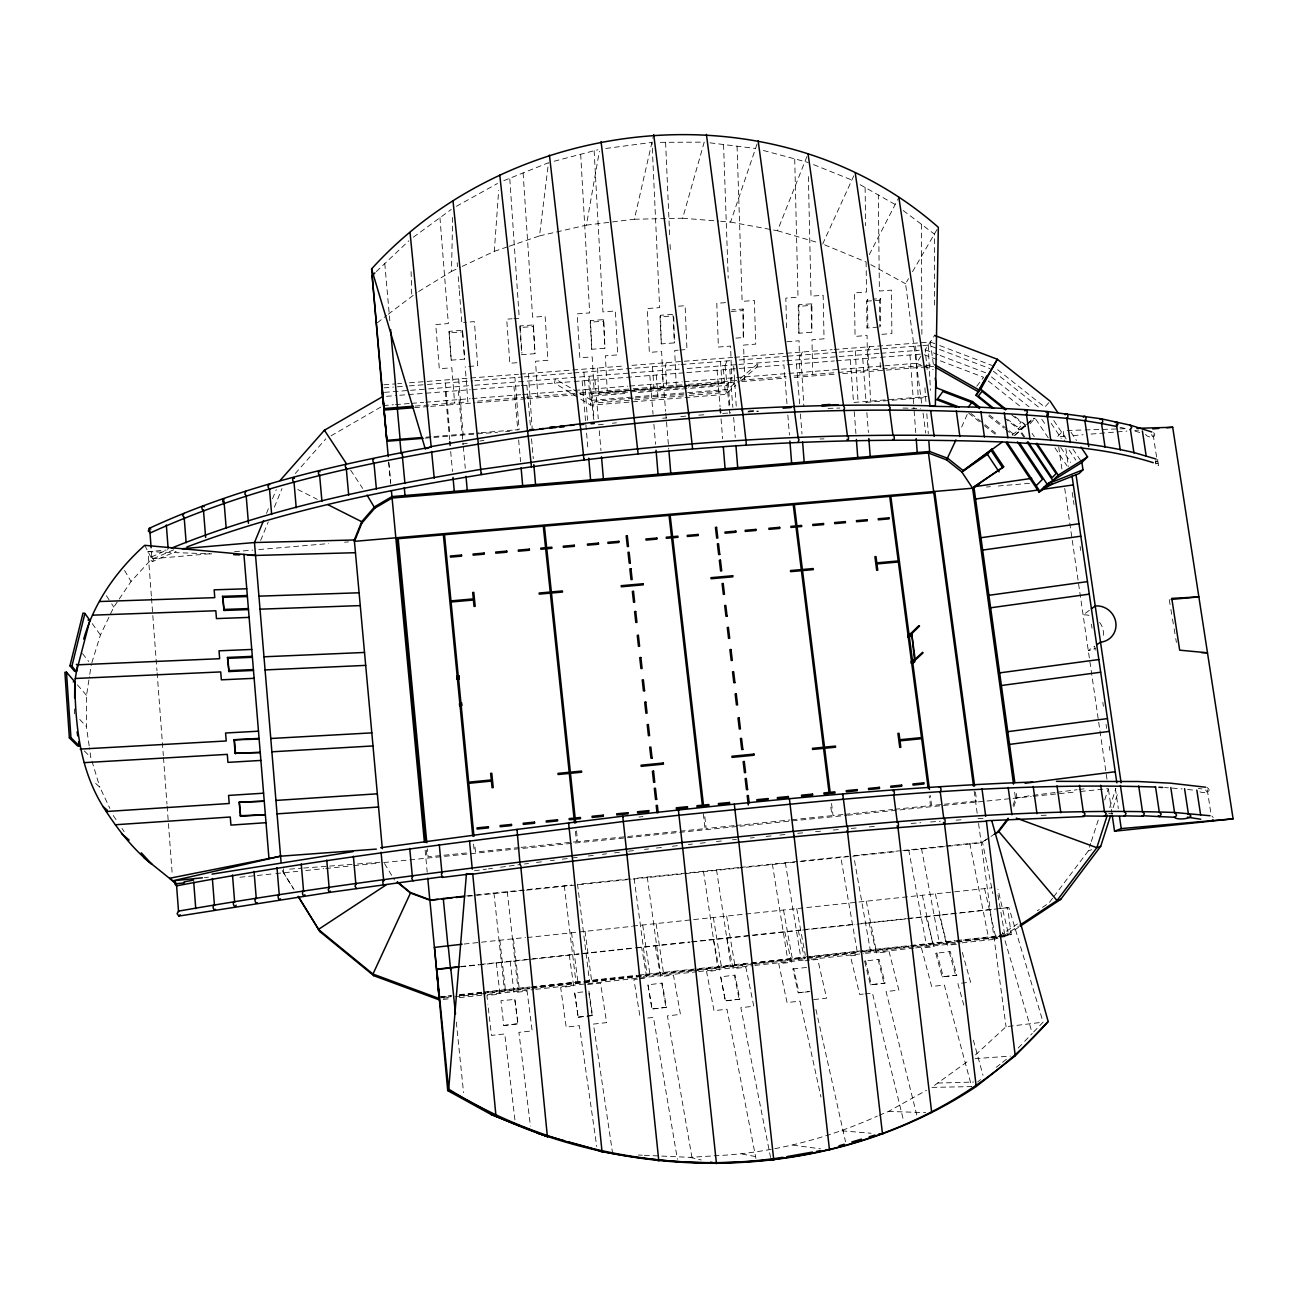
<?xml version="1.0" encoding="UTF-8"?>
<svg xmlns="http://www.w3.org/2000/svg" width="1298" height="1298" viewBox="0 0 1298 1298"><rect width="100%" height="100%" fill="white"/><g stroke="black" fill="none" stroke-linecap="round" stroke-linejoin="round"><path stroke-width="0.75" stroke-dasharray="5 3.75" d="M89.173 745.847L86.382 726.556L86.528 695.387L89.497 676.177M74.505 713.868L74.57 705.852M449.076 332.921L449.108 331.347L462.575 330.325L464.619 359.124L451.233 360.163L449.076 332.921L462.51 331.899L462.575 330.325M418.67 291.498L451.493 271.396L452.694 216.166M451.233 360.163L449.108 331.347M458.713 378.935L463.061 434.149M462.185 266.398L494.295 251.374L498.675 190.384M519.898 327.55L520.076 325.96L533.446 324.938L535.019 353.673L521.747 354.695L519.898 327.55L533.235 326.528L533.446 324.938M509.351 246.214L539.497 235.895L548.486 162.721L502.748 181.103M528.4 373.467L532.164 428.551M89.789 674.246L91.266 664.641M539.497 235.895L586.42 225.138L599.368 151.266M590.217 322.196L590.541 320.606L603.813 319.6L604.933 348.253L591.758 349.276L590.217 322.196L603.456 321.19L603.813 319.6M591.758 349.276L590.541 320.606M597.615 368.048L598.524 392.694M682.57 385.993L592.034 393.213L591.369 396.198L627.291 393.326M579.589 393.18L591.758 400.319L590.655 405.187L725.42 394.381L735.885 385.311M586.42 225.138L634.365 219.232L653.267 136.566M634.365 219.232L682.651 218.226L704.214 142.131L658.832 142.342M660.033 316.89L660.504 315.284L673.678 314.294L674.376 342.883L661.282 343.905L660.033 316.89L673.191 315.885L674.376 342.883M661.282 343.905L660.504 315.284M91.834 662.791L100.433 634.982L113.802 607.075L118.118 600.682M1155.853 460.53C1154.555 467.394 1162.667 460.936 1156.859 459.557M666.345 362.661L665.355 365.776L666.847 387.258M1109.725 807.567L1115.874 788.454M1113.067 807.794L1118.016 792.413M1053.716 896.756L1088.292 850.92L1090.726 843.375M1091.326 841.477L1098.627 818.827M1104.712 799.957L1108.346 788.632L1078.703 791.65M1013.008 805.555L1015.474 798.108L1014.355 790.109M1013.803 806.707L1016.886 797.378L1015.863 790.044M720.585 221.277L730.563 222.072L757.497 142.731M735.885 338.129L743.316 337.545L743.073 309.021L731.861 309.865M730.563 222.072L777.47 230.736L808.037 153.699M726.929 360.941L723.44 369.719L725.42 394.381L727.464 389.465L736.372 381.904M743.316 337.545L743.073 309.021M266.496 513.359L268.751 507.891M272.515 498.789L276.279 489.671M260.622 540.471L268.264 521.926M274.381 507.096L282.023 488.535M684.549 385.847L728.308 382.358L727.058 385.376L635.257 392.694M733.386 384.435L734.668 381.385M730.239 412.488L729.833 413.429L725.095 365.533M961.656 427.042L967.351 414.143M822.672 244.04L855.204 172.715M798.238 306.377L798.984 304.77L811.98 303.781L811.802 332.256L798.887 333.245L798.238 306.377L811.201 305.403L811.98 303.781M798.887 333.245L798.984 304.77M802.407 352.001L800.85 355.149L803.851 406.517M869.271 254.619L898.865 197.426M877.967 327.128L866.967 327.988L866.626 301.185L867.502 299.562L871.185 299.286M880.401 298.589L880.693 325.441L879.801 326.999L879.492 300.211L880.401 298.589L873.035 299.157M866.967 327.988L867.843 326.431L867.502 299.562M921.694 403.159L905.55 283.743L908.519 278.599M912.51 271.753L938.308 227.28M869.741 346.728L867.908 349.876L870.617 401.098M736.647 377.54L916.307 363.278L922.391 354.013M927.194 369.524L925.182 349.795L934.625 335.419M119.189 599.076L131.049 581.488L151.769 558.789L212.369 553.565M1052.532 898.33L1048.946 903.067L1037.345 910.758M976.761 386.236L983.608 377.28L924.257 354.727M514.835 999.395L518.048 1023.765L503.754 1025.485L500.979 1000.726L514.835 999.395L517.87 1023.911M1023.862 437.248L1018.297 428.924L1023.392 423.083L1025.647 426.442M295.295 473.478L325.83 438.821M1024.203 425.971L1020.358 430.336L1024.722 436.874M1030.06 423.797L1035.058 418.151L1048.33 437.945M1048.784 402.656L1044.793 407.15L995.68 368.145M1018.2 1048.038L1022.094 1043.998M1024.657 1041.321L1032.283 1033.386M1033.63 1031.991L1043.089 1022.159L1008.903 907.578L999.509 908.6M503.754 1025.485L518.048 1023.765M376.306 271.574L408.854 240.795M975.528 1054.885L1006.047 1026.702L1041.142 1022.402M1014.403 435.495L1026.118 424.771M1027.594 423.44L1033.451 418.07M1015.085 435.236L1025.323 426.069M1026.783 424.754L1034.1 418.216M741.872 380.103L756.88 367.074L758.73 362.888L737.864 380.639M977.605 1081.948L980.574 1079.611M996.199 1067.329L1000.936 1063.597M1002.527 1062.348L1007.264 1058.616M377.28 322.813L386.674 315.43M388.248 314.197L416.934 292.553M1089.411 610.271L1083.116 614.944A18.318 17.361 46.5 0 1 1090.807 615.917M574.673 992.84L578.178 1017.243L574.673 992.84L584.603 991.753M413.348 237.209L451.266 209.449M1012.18 434.814L1025.258 425.29M1026.896 424.089L1035.058 418.151M925.928 916.502L934.041 946.713L921.499 948.092L931.64 986.48L944.36 985.068L971.65 1086.604L931.672 1087.383L969.574 1060.06M962.045 942.819L994.236 939.314L997.545 937.107M999.2 936.02L1017.437 923.933M1003.305 936.118L1018.411 926.107M998.957 936.929L1005.009 936.28L1018.508 927.324M904.706 850.774L981.174 842.808L989.319 837.502M990.958 836.431L994.219 834.306M989.044 837.924L981.174 842.808M331.055 435.804L381.628 406.582M879.168 1115.323L888.481 1111.445L926.496 1090.271M456.409 206.301L497.523 183.472M647.962 984.825L652.05 1009.049L647.962 984.825L662.256 983.057L666.458 1007.329L652.05 1009.049M152.547 561.547C156.555 555.106 146.074 557.945 152.547 561.547L176.139 551.358M1015.474 798.108L1030.904 795.593M578.178 1017.243L592.537 1015.507L588.903 991.088M451.493 271.396L460.401 267.226M151.412 556.972L167.831 549.638M720.715 976.842L725.387 1000.936L720.715 976.842L735.057 975.09L739.844 999.2L725.387 1000.936M714.046 1155.82C770.331 1153.273 826.015 1139.287 877.302 1116.102M173.77 549.768L151.98 559.26L151.266 549.703M1088.292 850.92L1091.715 849.638M809.92 991.575L798.173 992.873L792.932 968.941L793.695 968.665L798.951 992.645L808.768 991.558M494.295 251.374L507.469 246.863M907.124 918.822L1008.903 907.578M864.63 961.088L865.555 960.796L871.38 984.63L885.009 983.121L879.087 959.319L864.63 961.088L870.439 984.874L885.009 983.121M935.809 953.3L936.88 952.992L943.257 976.664L956.788 975.171L950.314 951.515L935.809 953.3L942.17 976.923L956.788 975.171M994.236 939.314L997.935 938.259M1001.618 937.221L1011.239 934.511L1007.621 908M554.165 161.228L597.859 149.757M870.439 984.874L871.38 984.63M942.17 976.923L943.257 976.664M462.396 444.078L468.205 443.056M479.871 441.028L483.862 440.411M474.451 870.763L486.49 869.125M488.486 868.865L492.494 868.313M500.525 867.226L520.563 864.5M605.744 148.475L652.05 142.374L659.611 307.626L647.248 308.567L649.341 352.407L661.623 351.45L663.213 386.35M1032.916 795.35L1054.966 792.543M1056.961 792.283L1077.015 789.736M1079.011 789.476L1087.043 788.454M524.538 863.997L528.513 863.495M536.48 862.489L542.45 861.726M550.401 860.704L554.376 860.201M562.326 859.195L568.297 858.432M572.272 857.929L580.32 856.956M588.367 855.999L594.403 855.268M602.45 854.311L606.474 853.824M614.506 852.867L620.541 852.137M638.924 817.059L642.899 816.604M628.573 851.196L636.539 850.304M644.506 849.395L648.497 848.941M656.464 848.048L664.43 847.156M672.396 846.247L680.363 845.355M598.378 424.803L604.381 424.138M612.396 423.245L616.388 422.807M578.486 1017.064L592.537 1015.507M652.521 1008.87L666.458 1007.329M726.004 1000.726L739.844 999.2M647.848 1018.038L653.462 1017.405L677.41 1159.309M813.716 999.59L826.583 998.162L817.756 959.417L805.052 960.796M863.284 994.073L859.633 994.479L850.368 955.847L859.406 954.857M865.117 993.879L872.434 993.067L903.619 1120.953M961.526 983.154L970.58 982.148L962.078 951.548M439.373 996.832L451.461 995.517M459.508 994.641L481.655 992.224M483.667 992.013L529.99 986.967M532.002 986.74L636.701 975.333M638.73 975.106L803.835 957.113M805.847 956.902L908.551 945.707M910.563 945.496L954.857 940.661M956.869 940.45L997.14 936.053M999.152 935.842L1011.239 934.511M441.32 997.075L451.217 995.988M459.216 995.128L485.355 992.272M487.367 992.061L581.845 981.759M583.792 981.548L748.719 963.57M750.698 963.359L805.701 957.356M809.628 956.934L909.265 946.064M911.228 945.853L1001.229 936.053M1003.111 935.842L1008.708 935.225L997.935 889.146M439.308 997.951L451.396 996.637M459.443 995.761L481.59 993.343M483.602 993.116L529.909 988.07M531.92 987.859L582.25 982.375M584.262 982.148L749.335 964.154M751.347 963.927L805.701 958.005M807.713 957.778L858.043 952.294M860.055 952.083L954.679 941.764M956.691 941.537L996.945 937.156M443.186 998.13L450.99 997.27M454.933 996.848L530.119 988.654M532.115 988.427L581.91 982.992M583.84 982.781L641.244 976.534M643.24 976.307L692.142 970.969M694.122 970.758L752.613 964.382M754.576 964.171L805.085 958.654M807.096 958.443L857.443 952.943L840.763 856.94M864.939 952.132L955.279 942.283M957.243 942.072L997.935 937.627M443.218 999.428L451.266 998.551M459.314 997.675L485.452 994.82M487.464 994.609L533.721 989.563M535.733 989.336L585.998 983.852M588.01 983.641L696.604 971.78M698.616 971.569L752.905 965.647M754.917 965.42L809.222 959.498M811.234 959.271L863.511 953.576M865.523 953.349L913.792 948.092M915.804 947.865L960.049 943.029M587.572 984.533L600.552 983.121L606.588 1022.613L593.429 1024.09L612.607 1153.273M637.594 979.081L633.895 979.487L640.368 1018.865M639.427 978.87L646.826 978.075L641.585 947.102M956.366 944.279L947.426 945.252L939.168 915.09M792.932 968.941L806.529 967.448M464.1 944.035L525.463 937.497M527.199 937.529L631.98 926.366M632.743 926.074L991.948 887.832M460.628 966.572L478.475 964.641M480.455 964.43L579.022 953.835M582.948 953.413L633.765 947.946M635.728 947.735L689.352 941.959M691.363 941.748L855.609 924.079M861.32 923.462L906.28 918.627M908.243 918.416L993.797 909.2M460.92 966.832L633.765 948.221M635.777 948.011L690.049 942.17M692.061 941.959L800.59 930.277M802.602 930.066L854.863 924.436M856.875 924.225L905.112 919.033M688.362 844.495L692.369 844.057M700.385 843.213L708.4 842.37M716.415 841.51L724.43 840.666M732.445 839.806L736.453 839.384M466.647 895.896L571.85 884.944M630.211 878.86L577.529 884.344L589.616 982.164M738.465 867.599L634.122 878.454L647.215 975.885M740.46 867.389L848.129 856.177M900.828 850.693L853.646 855.609L870.552 951.515M902.791 850.482L943.63 846.231M945.642 846.02L982.505 842.191L992.873 893.673M468.075 896.237L524.408 890.363M526.42 890.152L631.055 879.265M633.067 879.054L798.059 861.872M800.071 861.661L852.397 856.226M854.409 856.015L896.658 851.602M204.419 877.594L208.394 877.188M466.29 852.964L428.129 856.858L427.366 848.795M519.07 847.578L475.49 852.023L474.727 844.171M521.05 847.383L576.49 841.721L575.111 828.627M734.116 825.658L706.177 828.497L704.457 813.635M736.112 825.447L790.011 819.963M792.007 819.752L831.921 815.679L830.412 803.608M842.986 814.56L833.04 815.566L831.547 803.494M844.982 814.349L892.7 809.481M894.695 809.287L930.488 805.636L929.19 795.788M975.528 801.044L931.607 805.523L930.277 795.479M239.919 877.237L273.764 873.781M275.76 873.57L297.713 871.331M305.711 870.52L323.705 868.687M325.701 868.476L351.677 865.831M353.689 865.62L379.665 862.975M383.673 862.57L738.822 826.323M740.055 826.209L846.783 815.322M847.724 815.225L1031.277 796.501M1033.257 796.291L1076.723 791.861M750.309 838.005L754.268 837.599M766.112 836.431L772.034 835.847M779.936 835.052L787.837 834.273M797.718 833.316L805.62 832.586M815.517 831.677L823.419 830.947M833.3 830.039L841.218 829.308M662.645 418.248L666.669 417.875M680.785 416.593L686.837 416.041M151.363 596.074L148.021 551.65L166.095 550.092M234.581 551.666L252.769 550.092M258.805 549.573L328.589 543.586M344.538 542.207L348.529 541.866M986.448 487.01L990.406 486.669M998.308 486.004L1029.947 483.278M851.18 828.416L859.244 827.735M869.335 826.875L877.399 826.193M1065.204 436.258L1057.237 436.923L1063.208 430.595L1064.668 440.59M1073.17 435.576L1083.116 434.749M1091.083 434.084L1126.907 431.082M1134.874 430.417L1138.849 430.076M414.533 407.653L428.664 406.517M430.693 406.355L475.133 402.818M477.145 402.672L525.625 398.811M527.637 398.648L578.145 394.624M580.157 394.462L739.73 381.758M741.742 381.596L786.182 378.059M794.262 377.426L834.663 374.213M842.743 373.564L933.635 366.328M686.837 386.236L598.8 393.245L598.508 394.446L686.415 387.437M688.849 386.074L718.865 383.689L718.378 384.889L688.411 387.275M591.758 400.319L727.464 389.465M633.294 398.194L595.068 401.26L594.662 403.013L632.791 399.962M635.306 398.032L687.615 393.846M689.627 393.683L721.818 391.12L721.088 392.888L688.978 395.452M634.787 399.8L686.966 395.614M426.02 437.166L432.007 436.68M434.003 436.517L479.092 432.851M481.087 432.688L513.116 430.092M515.128 429.93L519.135 429.606L514.917 377.588M748.735 410.979L754.803 410.493M854.019 402.445L927.113 396.523M425.16 438.156L497.556 432.266M505.603 431.617L509.627 431.293M747.843 411.953L757.854 411.142M865.961 402.38L926.009 397.496M383.835 384.808L395.663 383.867M397.626 383.721L401.569 383.413M409.454 382.796L425.225 381.563M427.188 381.401L468.675 378.156M470.655 377.994L518.454 374.262M520.433 374.1L623.9 365.987M631.98 365.355L732.607 357.469M734.603 357.323L784.463 353.413M786.458 353.251L832.115 349.681M834.095 349.519L930.309 341.991L937.854 344.846M383.981 387.859L393.456 387.129M397.35 386.82L407.377 386.025M409.373 385.879L425.403 384.614M427.399 384.451L472.683 380.898M474.695 380.752L522.396 377.004M524.262 376.858L571.931 373.11M573.927 372.948L679.146 364.689M681.125 364.543L733.338 360.438M739.211 359.984L786.166 356.301M788.113 356.139L837.129 352.293M839.141 352.131L921.045 345.706M922.846 345.56L928.232 345.138L937.61 348.708M384.435 392.353L408.546 390.455M410.557 390.309L426.62 389.043M428.632 388.881L472.845 385.392M474.857 385.246L629.335 373.078M631.331 372.915L679.211 369.151M687.194 368.518L736.972 364.608M738.951 364.446L784.803 360.844M786.799 360.682L879.054 353.413M881.066 353.267L919.162 350.265M386.463 396.312L395.825 395.582M399.768 395.257L470.217 389.708M472.212 389.546L519.476 385.814M521.325 385.668L572.256 381.644M574.235 381.498L684.792 372.769M686.82 372.607L783.911 364.949L787.059 404.992M787.497 364.657L834.338 360.958M836.334 360.812L878.503 357.485M880.466 357.323L920.623 354.159M383.364 405.576L393.456 404.781M395.484 404.619L409.616 403.5M411.628 403.337L423.748 402.38M425.76 402.218L470.168 398.697M472.196 398.535L520.644 394.689M522.656 394.527L627.632 386.187M629.644 386.025L682.131 381.872M684.16 381.709L734.619 377.702M415.23 406.079L467.913 401.893L465.203 366.734M477.696 401.114L524.635 397.366M526.534 397.22L578.081 393.132M580.092 392.969L631.25 388.897M633.246 388.735L686.155 384.533M688.135 384.37L786.101 376.582M793.987 375.949L836.204 372.591M838.167 372.445L880.271 369.086L880.19 361.396M882.267 368.94L922.034 365.776M925.652 365.484L932.889 364.9M468.773 366.458L477.696 365.76L474.387 321.628L463.597 322.439M516.929 362.71L509.806 363.262L506.723 319.178L512.093 318.773M678.205 350.168L674.7 350.444L676.226 385.328M679.941 350.038L686.95 349.487L685.117 305.711L678.075 306.231M786.961 341.715L799.065 340.774L799.893 375.479M881.877 334.332L891.872 333.554L891.466 290.119L879.395 291.028L878.324 194.96M513.894 318.643L519.265 318.237L509.757 178.297M725.55 302.645L716.788 303.31L718.394 347.037L730.579 346.095L731.796 380.898M731.245 311.471L742.44 310.628M866.626 301.185L879.492 300.211M289.681 869.125L301.655 868.2M303.651 868.054L327.631 866.237M329.627 866.074L355.587 864.111M357.583 863.949L383.543 861.969M911.147 823.451L920.834 822.705M930.536 821.975L940.223 821.228M698.811 415.149L706.761 414.581M722.694 413.445L730.66 412.878M975.106 1058.633L1010.428 1056.118M956.074 820.141L964.041 819.622M977.994 818.697L983.965 818.308M644.311 1155.285L690.147 1157.362L712.067 1155.95M748.605 411.709L758.6 411.206M1041.239 815.404L1047.194 815.176M820.076 438.984L824.019 438.854M1067.183 430.482L1083.116 429.995M1085.112 429.93L1126.907 428.648M828.043 408.399L839.855 408.059M937.708 1083.051L973.614 1082.061M1108.719 813.668L1112.678 813.651M903.019 408.059L920.623 408.481M888.481 1111.445L925.701 1112.613M148.021 551.65L211.736 553.889M638.324 1155.025L642.315 1155.204M1207.043 787.464C1214.133 792.315 1201.185 794.181 1198.151 790.742M1164.598 787.578L1168.427 787.821M682.651 218.226L718.589 221.114M1172.305 788.097L1182.137 788.924M841.899 1130.834L871.104 1133.251M1187.605 789.476L1194.598 790.271M710.022 142.845L755.55 148.475M792.786 1145.128L820.417 1148.811M1198.346 788.421L1201.916 788.973M741.937 1154.036L757.48 1156.907M1145.55 434.359C1147.984 438.675 1158.254 437.637 1153.598 432.607M690.147 1157.362L701.277 1159.974M1119.914 427.253L1127.751 429.119M763.386 150.487L808.07 162.428M1134.955 431.098L1140.212 432.607M777.47 230.736L817.026 242.369M939.736 345.576L992.499 365.63M939.492 349.422L990.163 368.681M925.182 349.795L938.243 354.743M940.109 355.457L986.74 373.175M916.307 363.278L933.311 369.735M813.538 164.619L851.861 180.033M824.538 244.803L865.571 261.79M1207.091 792.088L1205.599 789.995M1211.845 815.988L1213.224 817.497M297.777 489.508L317.312 499.341M870.78 264.646L905.55 283.743M860.152 184.705L895.198 204.5M577.837 392.158L555.22 378.919L554.522 383.056L590.655 405.187L588.529 380.363L589.438 376.225L593.705 420.422M1152.738 436.858L1151.504 434.635M903.23 210.552L934.365 234.062L934.56 307.042M993.327 371.196L1040.655 408.789M991.445 376.923L1029.071 406.809M988.281 380.995L1021.023 407.004M1014.858 416.512L1027.562 426.604M1011.645 414.857L1020.991 422.288L1017.032 426.831L1007.751 419.449M1004.198 417.713L1018.297 428.924M989.384 414.954L1007.751 429.573M1009.292 430.79L1013.884 434.441M988.622 415.912L1003.906 428.064M1005.431 429.281L1013.073 435.349M970.953 413.462L983.511 423.456M985.085 424.706L997.659 434.7M968.649 413.137L982.764 424.365M984.338 425.614L995.323 434.359M95.695 783.424L99.865 787.302L109.908 808.459M84.37 751.007L90.86 757.415L89.448 747.778M79.778 719.498L86.382 726.556M77.393 684.809L86.528 695.387M82.472 653.543L88.751 661.477M92.239 623.608L100.433 634.982M113.251 815.501L117.615 821.975M121.98 828.432L124.154 831.661M1071.045 432.299L1076.545 440.509M1053.798 420.552L1066.161 438.984M1072.911 449.027L1080.78 460.758M1051.202 423.391L1061.277 438.399M1069.114 450.082L1075.815 460.092M1041.823 419.254L1046.269 425.89M1060.726 447.453L1070.736 462.38M1054.95 447.842L1067.118 465.982M1032.056 433.337L1034.311 436.696M294.078 889.601L281.698 869.725L293.234 888.497M350.655 470.152L362.677 488.437M106.387 595.701L110.622 602.207M111.677 603.83L113.802 607.075M384.533 863.559L394.495 880.012M124.559 570.422L131.049 581.488M144.711 545.322L151.769 558.789M91.98 761.163L99.865 787.302M1002.591 932.321L1031.715 1031.456M949.227 951.823L955.685 975.431M957.908 983.56L963.781 1005.041M973.386 1040.185L983.008 1075.328M868.946 922.635L876.491 952.992L889.098 951.629L898.849 990.131L886.08 991.542L916.826 1115.225M878.129 959.611L884.035 983.365M984.549 888.611L995.631 936.653M798.221 930.244L804.614 958.881M815.923 1009.471L845.517 1141.769M784.787 931.688L791.472 962.272L778.735 963.668L787.075 1002.559L799.974 1001.115L820.969 1097.005M935.355 893.851L945.901 942.072M922.326 895.231L932.727 943.516M866.285 901.201L876.053 949.698M969.801 843.505L988.687 938.632M726.977 937.919L733.078 968.649L745.879 967.253L753.797 1006.258L740.834 1007.686L770.574 1157.443M734.408 975.35L739.195 999.411M713.446 939.363L719.417 970.141L706.583 971.553L713.997 1010.671L726.994 1009.227L755.907 1158.368M921.483 848.535L939.557 943.987M908.697 849.865L926.545 945.415M796.712 908.616L805.328 955.36M783.505 910.028L792.332 958.816M655.214 945.625L660.585 976.567L673.484 975.155L680.46 1014.403L667.399 1015.863L692.418 1160.039M661.753 983.3L665.955 1007.524M997.967 895.003L1005.009 936.28M1169.255 599.627L1170.553 607.415M1170.877 609.362L1172.191 617.134M1172.516 619.081L1173.814 626.869M1174.138 628.816L1175.436 636.588M1175.761 638.535L1176.41 642.429M726.653 916.08L734.846 965.079M713.348 917.491L721.38 966.539M785.339 862.716L801.061 959.092M772.359 864.062L787.87 960.536M1153.176 434.733L1157.297 461.747M1207.286 789.784L1210.774 812.58M716.545 869.871L731.082 966.734M656.09 923.592L663.473 972.851M588.854 993.197L592.18 1015.685M703.484 871.234L717.794 968.178M642.688 925.02L649.925 974.344M1065.836 448.573L1068.449 466.534M1072.229 492.494L1073.105 498.481M1073.397 500.476L1073.981 504.468M1080.098 546.393L1080.682 550.384M1091.456 624.241L1092.024 628.232M1095.236 650.201L1094.652 646.193L1088.292 650.541A18.318 17.361 46.5 0 0 1095.496 648.156M1102.829 702.315L1103.414 706.323M1106.042 724.365L1106.626 728.373M1109.271 746.399L1109.855 750.406M1115.404 788.503L1118.324 808.54M1058.697 446.918L1061.894 468.919M1064.717 488.389L1072.067 538.93M1072.278 540.439L1107.032 779.579M1108.476 789.509L1111.072 807.372M1111.364 809.368L1112.224 815.322M569.222 954.89L573.7 986.058L560.671 987.47L566.188 1027.107L579.379 1025.647L596.739 1146.475M930.309 341.991L933.376 364.462M647.28 877.091L660.601 974.425M975.431 792.04L976.794 802.05M923.04 413.121L925.75 433.061M974.165 791.034L977.248 813.781M978.562 823.451L1006.047 1026.702M585.025 931.153L591.596 980.688M571.526 932.597L577.951 982.18M510.146 961.234L514.008 992.564L527.085 991.137L532.164 1030.888L518.908 1032.364L530.46 1126.161M564.273 885.723L576.134 983.624M496.307 962.727L500.022 994.09L486.912 995.534L487.496 1000.661M514.933 1119.882L504.744 1033.938L491.455 1035.415L487.902 1004.263M703.321 813.749L705.025 828.627L577.642 841.607L576.263 828.513M513.456 938.779L519.2 988.589M499.86 940.223L505.441 990.082M507.275 891.661L518.113 989.952M493.938 893.04L504.533 991.429M456.312 1022.078L463.564 1092.656M473.543 844.106L474.322 852.137M426.312 850.076L427.074 858.14M388.654 461.877L390.73 483.976M425.144 850.19L427.204 872.24M388.816 462.607L390.666 482.596M458.308 390.649L463.126 444.451M463.305 446.431L465.284 468.351M445.279 391.672L449.595 439.519M450.682 451.493L452.483 471.434M526.858 385.23L530.509 426.945M531.547 438.854L533.3 458.729M513.927 386.252L517.772 429.979M518.648 439.908L520.579 461.78M384.776 263.559L389.903 321.531M582.121 380.866L588.059 450.325M445.425 383.04L449.952 435.219M594.955 379.86L598.264 418.702M599.287 430.741L600.99 450.779M662.597 374.522L665.631 411.239M665.793 413.235L668.778 449.222M656.22 375.025L658.264 399.768M649.827 375.528L653.056 414.273M653.9 424.268L655.555 444.273M283.386 868.735L283.71 872.759M729.768 369.216L732.835 407.296M733.646 417.339L735.268 437.442M717.096 370.222L720.066 406.842M721.039 418.8L722.645 438.74M787.854 415.003L789.427 435.025M439.957 217.723L448.345 323.591L435.722 324.549L439.308 368.746L451.85 367.772L454.625 402.948M796.485 363.959L799.633 403.97M800.412 413.981L801.986 433.986M457.172 262.683L457.48 266.674M458.259 276.652L459.184 288.643M459.33 290.638L461.796 322.585M462.51 331.899L464.619 359.124M862.764 358.719L866.107 402.607M866.869 412.586L868.378 432.526M850.271 359.708L853.484 401.617M854.246 411.596L855.917 433.548M583.922 372.169L587.54 420.195M924.906 387.826L926.074 403.743M926.821 413.689L928.297 433.581M909.979 355.003L913.97 408.724M914.116 410.72L915.755 432.607M592.034 393.213L594.013 419.465M151.509 598.086L156.961 670.79M157.123 672.818L163.337 755.614M163.483 757.643L166.971 804.079M167.118 806.107L172.277 874.771M652.456 366.799L653.965 388.28M520.076 325.96L521.926 353.17M523.11 172.926L532.618 317.231L545.128 316.29L547.934 360.292L535.522 361.266L537.826 396.328M533.235 326.528L535.019 353.673M733.695 366.15L736.372 408.14M728.308 382.358L729.849 406.452M720.52 361.444L721.899 382.878M580.677 154.267L589.681 312.915L577.237 313.856L579.817 357.826L592.18 356.853L594.176 391.85M855.268 350.866L858.027 402.12M594.127 150.73L602.953 311.909L615.366 310.968L617.686 354.873L605.355 355.83L607.269 390.812M603.456 321.19L604.933 348.253M915.658 346.128L918.173 397.237M928.232 345.138L930.406 390.325M665.598 142.309L669.719 236.496M670.076 244.511L670.336 250.53M723.554 144.516L728.21 278.096M737.053 146.187L742.131 301.396L754.381 300.471L755.728 344.132L743.576 345.09L744.711 379.876M411.093 271.623L411.758 295.733M786.604 327.826L785.825 298.102L798.01 297.177L794.701 158.551M808.378 176.609L811.007 296.187L823.159 295.279L824.035 338.827L811.964 339.768L812.726 374.473M811.201 305.403L811.802 332.256M865.117 187.512L865.62 225.69M866.107 261.855L866.496 292.001L854.392 292.91L855.058 336.409L867.08 335.484L867.535 370.108M921.385 224.262L921.905 335.452M1099.649 622.407A18.318 17.361 46.5 0 1 1103.381 635.728M1157.816 461.228L1155.415 461.423L1156.08 465.739L1158.465 465.528L1157.816 461.228"/><path stroke-width="1.5" d="M1032.64 782.029C895.588 787.156 758.989 800.801 622.732 816.199L626.885 854.019M491.196 1114.56L547.545 1136.788L491.196 1114.56L447.729 1090.628L434.522 947.183M74.635 697.821L74.781 681.791L77.572 664.819L219.654 658.703L219.021 650.817L251.747 649.438M298.491 897.015L319.973 931.672L373.775 975.707L439.195 999.866L436.809 969.135L458.648 966.783M457.091 679.097L457.172 677.734L459.021 677.572L458.94 678.919L457.091 679.097L456.993 675.934L458.843 675.755L458.94 678.919M742.115 410.736L742.391 409.487L745.896 440.298M458.762 677.102L458.843 675.755M1155.463 787.042C996.183 781.721 837.226 799.584 678.968 815.225L678.383 809.92L678.416 810.812M459.541 704.181L459.622 702.916L461.488 702.753L461.569 705.836L459.719 705.998L459.541 704.181L461.39 704.019L461.488 702.753M459.719 705.998L459.8 704.749L461.65 704.571L461.569 705.836M678.968 815.209L682.067 842.889M466.453 873.57L448.702 1089.152C631.85 1202.857 901.283 1188.27 1048.184 1021.526L991.802 820.904M531.482 466.501L531.385 466.907C689.238 444.743 848.924 435.885 1008.205 442.212C1057.01 445.019 1107.632 448.102 1153.273 462.705M583.938 458.697L584.019 460.044L583.419 454.965C716.464 438.675 850.644 432.283 984.614 436.501C1034.766 438.27 1085.258 441.206 1134.257 452.645M583.5 455.257L580.693 429.232M521.131 866.415L520.044 864.452L517.01 829.406L622.732 816.199L622.91 817.059M692.094 444.241L688.621 413.316L688.508 414.565M842.451 794.895L842.97 794.003L843.229 799.179M568.897 823.581L568.573 822.737L572.645 860.509M637.594 449.254L634.138 418.589M330.39 891.077L329.53 892.391L178.881 916.064L177.096 913.695L178.507 911.131C345.414 882.007 513.894 862.797 682.05 842.467C845.663 826.453 1009.958 806.675 1174.641 812.483L1210.044 815.744M69.962 665.809L83.007 613.062L84.905 613.451L89.886 620.363L76.452 671.634L74.554 671.261L69.962 665.809L71.893 666.199L76.452 671.634M71.893 666.199L84.905 613.451M442.796 876.685L329.53 892.391L328.183 889.828L329.384 887.297M793.273 831.483L789.427 798.854M892.651 790.871C893.868 788.097 895.344 794.765 893.527 795.106M918.919 625.604L909.882 634.381M304.916 894.711C303.489 898.8 300.795 890.882 303.846 890.963M458.356 676.907L451.071 602.012L473.413 600.017L474.046 606.442L475.198 606.344L473.802 592.391L472.667 592.488L473.299 598.897L450.974 600.893L444.5 534.727L543.294 526.225L545.549 547.724L540.795 548.129L540.909 549.249L545.663 548.827L550.222 592.034L539.141 593.024L539.254 594.127L550.336 593.137L569.189 772.278L557.978 773.381L558.091 774.533L569.303 773.43L574.008 818.113L569.157 818.6L569.287 819.752L574.138 819.265L574.527 823.013M1107.275 815.209L1096.842 847.708L1057.026 900.52L1020.098 924.987M1020.196 926.204L1060.709 899.368L1100.736 846.247L1110.601 815.485M83.689 639.119C94.024 602.58 116.577 570.455 144.711 545.322L255.544 555.447L355.474 552.705M236.155 905.193C234.403 909.411 231.417 901.364 234.97 901.526M384.662 884.603C383.04 887.297 381.774 879.184 384.094 880.482M175.165 881.731L174.938 884.133L176.609 885.853C324.451 857.637 474.159 840.861 623.316 821.488L623.348 821.439M846.556 826.566C847.983 825.106 848.551 832.764 846.913 830.736M1024.949 410.866L1026.069 409.697L1046.918 411.466L1101.158 418.783L1130.542 425.225L1151.797 431.974M979.227 484.122L972.608 488.21L354.5 541.347L361.85 523.11L374.83 508.151L392.061 498.059L928.443 453.002L946.615 459.881L961.867 472.034L972.608 488.21L1013.527 784.106M180.162 914.733L178.881 916.064M263.494 520.66L254.473 542.532L281.049 861.986M734.295 804.192L738.692 841.769M955.961 439.941L946.615 459.881M1065.155 414.743C1067.005 411.125 1069.601 417.842 1066.502 418.313C887.264 401.585 706.242 411.985 528.172 436.209C399.833 456.247 269.384 478.491 150.39 532.894L148.345 531.012L149.254 528.335C238.345 487.026 334.884 464.7 431.066 447.08M1083.197 417.161C1085.112 413.559 1087.773 420.276 1084.56 420.714L1066.502 418.313M527.686 431.439L531.45 466.777C414.889 484.608 297.55 505.068 186.863 547.01M794.116 407.183L794.911 411.807M896.902 822.315C899.027 820.563 898.849 829.779 897.015 825.966M797.913 437.507L799.016 439.746L798.221 441.872M991.672 407.767L976.015 395.306L986.723 376.031M976.015 395.306L980.753 389.189L997.367 359.27L934.625 335.419M280.498 898.833C278.421 901.607 276.734 894.354 279.557 894.565M935.339 367.302L978.075 391.623L997.367 359.27L1050.114 401.147L1057.821 412.634M913.954 661.169L923.024 652.943M939.152 787.14C940.969 785.679 941.829 791.504 939.947 791.812M413.17 880.855L411.726 878.551L412.732 876.312M943.354 818.795C945.885 816.88 945.544 826.307 943.403 822.413M843.716 410.363L844.576 407.945L843.44 405.511M847.156 435.885C849.379 434.733 848.535 443.348 847.059 439.308M1045.945 412.147C1048.151 409.73 1049.611 415.847 1047.032 416.236M1213.03 819.801L1211.894 820.612M994.219 834.306L997.464 832.18L1008.124 818.275M1008.335 819.135L998.843 831.531L995.582 833.673M968.47 406.842L972.543 401.569L980.201 407.653M793.354 831.174L794.068 836.334L793.516 835.149M991.915 449.157L961.867 472.034L987.437 454.349L991.915 449.157L1003.679 466.777L973.889 486.766L1014.825 782.532M280.043 480.552L324.419 430.238L382.715 396.604L381.872 384.954L384.224 410.054L412.504 407.815M692.159 443.997L692.515 448.654M972.608 488.21L1003.679 466.777M583.435 455.014L480.584 469.422L481.331 474.468L481.558 473.072M1100.055 419.416C1102.456 416.966 1104.095 423.148 1101.207 423.424L1084.56 420.714M888.741 405.576L890.282 407.734L889.179 410.136M892.716 435.463C894.971 434.149 894.695 442.05 892.683 439.373M1115.242 422.45L1116.361 421.818M478.345 443.738L477.794 439.097M1048.184 1021.526L1015.312 1055.777L976.258 1086.523C835.669 1179.963 647.167 1185.934 495.511 1115.874M1036.161 485.728L1042.472 479.335L1017.437 441.872M1039.876 491.293L1007.086 442.196L1006.307 443.089L1039.049 492.12L1047.08 484.089L1081.899 462.429L1087.562 456.896L1080.942 447.064M1087.562 456.896L1058.243 475.133L1052.824 480.52L1027.205 442.229M907.919 637.042L911.18 635.42L907.919 637.042L907.691 635.274L909.184 633.83L911.715 633.424L915.22 659.806L911.147 661.493L911.374 663.278L913.143 663.1L914.652 661.737L911.715 633.456M910.417 634.933L919.536 626.09M1081.899 462.429L1082.986 469.827L1079.157 473.527L1043.446 487.724L1048.395 484.641M382.618 397.626L371.585 268.913C513.521 112.423 776.902 85.133 938.308 227.28L935.339 406.144L930.033 405.82C762.948 401.39 595.539 417.047 431.163 446.609L426.815 448.54M374.895 272.904L372.088 275.565L386.95 441.255L423.148 438.318M912.916 661.331L922.635 652.277M911.374 663.278L914.652 661.737M257.296 902.743C254.862 904.252 253.954 897.891 256.582 898.102M402.802 457.367L401.828 452.515L402.591 453.619M215.533 909.427C212.921 911.099 211.931 904.576 214.803 904.868M1187.621 813.846C1198.979 817.708 1176.718 821.228 1174.317 817.075M1091.423 608.778L1095.22 605.971A18.659 17.669 46.3 0 1 1115.809 622.407A18.659 17.669 46.3 0 1 1100.526 642.186L1096.68 644.798M374.359 463.11C372.688 463.467 372.202 457.01 374.002 458.892M1002.38 441.953L963.132 470.557L947.832 458.372L929.611 451.477L391.947 496.599L374.7 506.723L361.688 521.699L354.305 539.984L382.326 848.665M746.009 440.038L746.253 444.695M346.744 468.789L345.252 466.663L345.868 464.035M385.96 885.025L318.432 929.433L372.964 974.052L439.276 998.551L429.833 899.725L410.411 892.521L397.318 881.845M1039.049 492.12L1052.191 483.716M320.152 475.506C317.75 476.123 317.913 468.432 320.006 471.791M294.549 482.093C291.953 482.84 292.196 475.019 294.451 478.394M270.065 488.908C267.696 489.752 267.193 482.775 269.724 484.754M997.464 832.18L998.843 831.531L1057.026 900.52L1060.709 899.368M447.729 1090.628L448.8 1090.142M1083.003 811.688L1084.982 813.814L1083.895 816.539L986.269 820.742M171.417 548.178C270.26 507.778 375.739 487.204 480.584 469.422L480.877 469.681M1082.986 469.827L1047.08 484.089L1019.417 442.715M1104.144 811.347L1106.22 813.473L1105.052 816.182L1082.84 815.971M1112.224 815.322L1114.544 831.207L1121.245 828.578L1233.1 818.843L1172.694 427.253L1136.87 428.34M1100.736 846.247L1096.842 847.708L1016.334 818.113M1123.873 811.282L1126.015 813.392L1124.798 816.069L1104.29 815.955M356.496 888.611L355.003 886.112L356.074 883.581M1142.143 811.477L1144.365 813.57L1143.084 816.231L1124.003 815.858M1158.936 811.931L1161.207 813.992L1159.877 816.637L1141.899 815.663M839.043 1145.81L844.235 1144.252M851.764 1141.997L861.45 1139.109M869.206 1136.788L875.014 1135.052M376.339 849.103L280.563 856.193L172.731 880.823L202.439 877.805M1026.215 414.5L1027.481 412.115L1026.069 409.697L980.525 407.215L930.293 406.258M280.563 856.193L169.632 878.259L176.22 883.727L184.186 882.916M184.04 881.926L193.564 880.06M212.012 874.122L352.975 851.634M600.779 1151.391C660.65 1163.089 722.515 1166.756 782.921 1157.313M786.864 1156.615L812.532 1152.056M816.474 1151.358L820.417 1150.661M1101.207 423.424L1116.41 426.425L1117.984 424.186L1116.783 421.915M973.889 486.766L1031.683 478.362M975.593 499.032L1037.427 490.092M1041.418 489.524L1073.332 484.9M980.947 537.729L1079.011 523.759M982.651 550.092L1080.828 536.188M988.914 595.311L1087.464 581.618M1130.136 429.687L1131.759 427.48L1130.104 425.144M990.634 607.789L1089.282 594.143M380.671 847.724L517.01 829.406L517.464 830.233M468.043 873.716L472.764 874.154C643.337 850.985 814.625 832.602 986.415 821.196L1015.231 1055.712M999.655 672.883L1098.838 659.546M1001.391 685.506L1100.688 672.234M1007.783 731.666L1107.454 718.605M1009.552 744.403L1109.336 731.391M1025.112 783.262L1115.225 771.742M472.715 873.668L442.375 877.432L441.385 874.089L442.261 872.532M623.316 821.472L678.968 815.225M434.522 947.394L462.104 944.246M436.793 969.428L458.908 967.042M464.7 896.091L429.833 900.212L437.88 899.384M441.904 898.962L451.964 897.908M456.004 897.486L464.051 896.658M1114.544 831.207L1233.1 818.843M702.461 806.318L697.107 806.869L696.977 805.717L702.332 805.182L671.618 537.843L666.361 538.297L666.247 537.21L671.488 536.755L669.038 515.403L544.414 526.128L546.685 547.626L551.828 547.172L551.942 548.275L546.799 548.73L551.358 591.92L562.407 590.947L562.521 592.05L551.472 593.04L570.341 772.164L581.536 771.061L581.65 772.213L570.455 773.316L575.16 818L580.401 817.464L580.531 818.616L575.29 819.152L575.679 822.9M703.613 806.204L708.951 805.669L708.822 804.533L703.467 805.068L672.737 537.745L677.994 537.291L677.864 536.188L672.607 536.658L670.157 515.322L793.224 504.727L795.852 525.917L790.839 526.355L790.969 527.442L795.999 527.004L801.288 569.595L790.498 570.552L790.628 571.655L801.434 570.698L823.403 747.259L812.467 748.329L812.613 749.449L823.549 748.378L829.033 792.413L823.906 792.932L824.052 794.068L829.162 793.549M830.298 793.435L835.003 792.964L834.874 791.829L830.152 792.299L824.668 748.265L835.587 747.194L835.441 746.074L824.522 747.145L802.537 570.585L813.327 569.627L813.181 568.54L802.407 569.498L797.102 526.907L801.726 526.501L801.596 525.414L796.956 525.82L794.327 504.63L889.714 496.42L898.216 560.931L876.831 562.845L876.004 556.582L874.917 556.68L876.685 570.309L877.789 570.211L876.961 563.932L898.362 562.018L921.515 737.589L899.855 739.73L899.027 733.289L897.908 733.402L899.741 747.405L900.844 747.291L900.001 740.85L921.661 738.708L928.151 787.918M78.594 741.856L79.194 745.863L77.637 746.009L69.362 737.848L64.9 672.315L66.474 672.169L74.781 681.791C75.381 724.965 79.713 768.903 102.964 806.464C116.544 827.816 132.039 848.324 151.866 864.29L141.287 852.818M907.691 635.274L909.444 635.111M69.362 737.848L70.952 737.686L79.194 745.863M73.24 681.921L74.781 681.791M1171.234 599.449L1198.865 596.885L1171.786 598.378L1179.671 650.168L1207.481 652.797L1201.591 652.667M182.174 548.713L254.473 542.532L354.305 539.984L354.5 541.347M933.797 492.64L890.801 496.339L929.482 789.46M1152.786 428.924L1158.757 428.421M1166.724 427.756L1172.694 427.253M386.885 440.33L422.028 437.491M550.06 427.107L554.035 426.782M560.006 426.296L563.981 425.971M569.936 425.484L573.927 425.16M579.881 424.673L583.857 424.365M591.077 423.781L594.306 423.505M783.083 408.205L791.163 407.54M821.91 405.057L829.941 404.392M529.73 429.654L533.754 429.33M539.79 428.843L543.813 428.518M549.849 428.032L555.885 427.545M559.909 427.22L563.932 426.88M821.926 405.95L837.94 404.651M413.251 406.225L384.127 408.546L384.224 410.054M266.009 822.689L230.93 825.106L230.281 817.01L115.457 824.749M240.179 815.728L265.344 814.657L240.584 816.312L239.092 802.196L264.24 801.207L239.092 802.196M277.042 813.862L378.545 807.015M149.254 528.335L150.811 529.13M106.42 811.51L229.211 803.494L228.562 795.431L263.575 793.192M275.922 800.428L377.361 793.808M84.338 762.64L227.296 754.365L227.929 762.38L260.882 760.433M235.133 753.181L260.233 752.467L235.133 753.181L234.062 739.763L258.773 738.4L259.129 739.146L234.062 739.763M271.882 751.802L373.013 745.944M258.48 731.196L225.576 732.997L226.225 740.98L80.184 749.108M270.779 738.497L371.828 732.867M254.132 678.319L221.341 679.827L220.709 671.926L75.316 678.481M228.513 670.677L253.11 669.557L253.483 670.449L228.935 671.553L227.442 657.437L252.023 656.366L252.396 657.291L227.864 658.346L227.442 657.437M265.068 669.93L365.695 665.387M263.981 656.788L364.527 652.456M184.592 517.934L182.547 515.355L184.251 513.408M249.102 617.394L216.458 618.594L215.825 610.758L92.58 615.155M223.581 609.46L248.08 608.584L248.47 609.589L224.019 610.466L222.526 596.334L247.009 595.522L247.399 596.545L222.964 597.372L222.526 596.334M260.022 609.184L360.26 605.598M99.589 601.526L214.77 597.648L214.154 589.827L246.75 588.773M258.935 596.155L359.108 592.78M203.867 510.536C200.865 510.714 201.596 503.575 204.192 506.723M1056.458 781.347L1138.135 781.51L1170.682 783.197L1205.696 787.221M224.522 503.235C222.088 503.381 221.861 497.118 224.505 498.967M246.523 496.063L244.803 493.97L245.809 491.293M233.64 554.668L239.611 554.879M247.577 555.155L255.544 555.447M1158.871 787.237L1162.684 787.464M878.876 1133.884L882.754 1134.209M1200.731 819.249L1187.362 817.156M826.339 1149.606L829.779 1150.06M771.077 1159.406L774.046 1159.958M88.004 619.973L89.886 620.363M76.355 664.398L78.253 664.787M710.558 1162.148L716.723 1163.608M1134.695 452.742L1155.934 459.021M537.989 1133.462L564.549 1140.764M568.346 1141.802L585.414 1146.491M657.08 1160.331L659.043 1160.883M587.313 1147.01L602.256 1151.878M397.399 882.38L410.46 893.04L429.833 900.212L427.772 878.243M972.543 401.569L936.588 387.924L935.241 378.107M959.076 407.004L937.594 398.843L942.851 391.542L971.796 402.542L979.438 408.61M935.631 399.297L956.172 407.101M1175.079 812.516L1176.556 815.306L1175.161 817.286L1159.455 816.604L1158.351 815.615M327.956 504.711L361.688 521.699L361.85 523.11M794.587 411.807L798.075 437.248M496.063 1116.037L448.67 1090.206L436.809 969.135M934.706 364.77L979.244 390.114M980.753 389.189L1006.015 409.276M1005.415 409.908L982.051 391.331L978.368 396.085L993.83 408.383M143.916 857.718L176.22 883.727M121.509 833.592L129.167 840.066M102.964 806.464L107.377 810.341M1036.891 443.235L1058.243 475.133M1036.307 444.046L1056.118 473.64L1052.045 477.713L1028 441.774M990.958 450.276L1002.689 467.88M987.437 454.349L999.087 471.839M324.419 430.238L346.274 463.5M367.042 495.09L374.83 508.151M298.216 896.334L319.973 931.672M580.644 429.281L580.222 424.949M682.05 842.467L682.505 847.091M373.775 975.707L372.964 974.052L410.46 893.04M637.61 448.946L638.064 453.667M371.585 268.913L425.371 449.189M1142.386 430.952L1146.231 456.279M1196.837 790.076L1200.634 815.014M1130.412 429.378L1133.981 452.97M1184.587 788.681L1188.384 813.862M1116.377 424.121L1120.255 449.903M1170.796 787.513L1174.609 812.937M1101.483 423.099L1105.052 447.112M1155.496 786.588L1159.325 812.24M898.865 197.426L930.033 405.82M1084.803 420.26L1088.697 446.609M1138.703 785.923L1142.516 811.785M1076.058 474.971L1121.099 782.808M1066.729 417.842L1070.331 442.521M1120.417 785.517L1124.23 811.607M77.134 731.861L77.718 735.869M1072.051 476.106L1116.832 782.791M1119.493 816.556L1121.245 828.578M1046.967 413.851L1050.845 440.639M1100.655 785.241L1104.501 811.802M855.204 172.715L888.968 404.798M1026.41 414.013L1030.012 439.065M1079.514 785.371L1083.343 812.126M1004.279 412.634L1007.848 437.848M1057.01 785.793L1060.823 812.743M980.899 411.596L984.436 436.988M1033.208 786.491L1036.988 813.619M808.037 153.699L843.44 404.992M956.334 410.963L959.855 436.501M1008.157 787.48L1011.921 814.771M930.666 410.703L934.154 436.388M981.969 788.746L985.701 816.215M934.738 491.455L974.62 786.02M973.5 786.134L928.443 453.002L929.611 451.477L928.881 441.531M758.146 140.833L794.23 406.404M889.649 410.152L892.975 435.203M940.239 791.812L943.76 818.373M909.184 633.83L909.687 636.88M912.656 660.13L912.883 661.899M844.106 410.379L847.367 435.625M893.77 795.122L897.226 821.894M706.404 134.392L742.261 409.048M843.44 799.195L846.815 826.145M653.721 134.619L688.524 412.861M944.538 824.003L976.21 1086.312M601.071 141.563L634.089 417.81M897.989 827.572L931.704 1112.597M749.189 802.91L748.313 795.512L747.177 795.625L748.281 804.938M847.562 831.856L882.478 1133.9M794.165 836.804L829.454 1149.671M549.427 155.111L580.06 423.797M658.183 812.775L657.356 805.328L656.204 805.458L657.048 812.889M738.854 842.305L773.705 1159.471M499.779 175.068L527.523 430.693M682.732 848.275L716.399 1163.024M626.934 854.571L658.735 1160.201M453.018 201.044L477.567 438.335M450.714 967.627L455.484 1014.014M572.613 861.061L601.964 1151.099M478.118 443.802L480.714 469.454M448.199 945.723L450.601 969.752M520.887 867.648L547.318 1135.928M458.6 678.951L468.675 782.175L491.293 779.952L490.628 773.365L491.796 773.251L493.224 787.578L492.056 787.691L491.407 781.104L468.789 783.327L473.965 836.318M472.764 836.074L443.364 534.825L398.194 538.719L426.799 842.759M410.038 232.537L431.163 446.609M431.634 451.477L434.23 478.167M469.487 840.601L472.277 869.125M443.251 898.33L448.005 946.68M472.764 874.154L495.885 1115.112M402.429 456.896L404.944 483.521M439.259 844.576L441.937 872.791M396.928 537.697L425.549 842.013M424.381 842.126L391.396 490.595M382.423 392.515L386.95 441.255M382.715 396.604L388.264 456.604M373.938 462.656L376.404 489.2M409.746 848.454L412.358 876.572M397.366 409.097L400.092 439.259M399.865 439.535L401.147 453.537M404.278 487.513L405.008 495.495M346.274 468.383L348.691 495.155M381.077 852.234L383.673 880.839M465.998 476.334L467.248 490.271M449.773 441.515L450.146 445.506M453.018 477.404L454.284 491.358M533.819 464.684L535.555 484.543M521.098 467.734L522.672 485.63M390.601 329.53L397.496 407.491M319.616 475.214L321.936 501.288M353.381 856.209L355.847 884.1M588.74 458.226L590.59 479.919M293.981 481.818L296.22 507.778M326.739 860.071L329.14 887.816M601.509 456.799L603.392 478.848M269.465 488.632L271.655 514.479M301.25 863.9L303.586 891.499M668.941 451.217L670.774 473.202M656.058 450.26L658.054 474.257M246.166 495.658L248.453 523.321M276.993 867.664L279.265 895.101M243.927 554.376L268.962 858.497M735.917 445.474L737.702 467.588M720.228 408.838L720.552 412.829M723.294 446.707L725.079 468.643M223.986 500.866L226.209 528.367M254.051 871.38L256.274 898.622M222.964 597.372L224.019 610.466M227.864 658.346L228.935 671.553M234.484 740.509L235.555 753.895M239.497 802.813L240.584 816.312M789.898 441.028L791.634 463.061M203.462 510.13L205.636 537.453M232.504 874.998L234.646 902.061M802.602 441.985L804.176 462.007M184.186 517.545L186.149 542.742M212.369 878.535L214.462 905.387M868.833 438.513L870.212 456.458M856.372 439.535L857.751 457.513M166.339 525.009L168.107 548.097M193.71 881.975L195.755 908.616M916.193 438.578L917.232 452.515M149.822 530.622L151.12 547.805M176.414 883.403L178.54 911.585M66.474 672.169L70.952 737.686M747.599 789.557L746.48 789.671L745.166 778.605L746.301 778.492L747.599 789.557M656.691 799.341L655.539 799.471L654.306 788.34L655.441 788.227L656.691 799.341M488.373 826.745L477.015 827.881L477.129 829.049L488.486 827.897L488.373 826.745M511.461 824.425L500.136 825.56L500.249 826.712L511.574 825.577L511.461 824.425M534.5 822.105L523.191 823.24L523.321 824.392L534.614 823.256L534.5 822.105M557.475 819.784L546.215 820.92L546.328 822.072L557.588 820.936L557.475 819.784M603.278 815.16L592.066 816.296L592.196 817.448L603.408 816.312L603.278 815.16M627.875 812.694L616.696 813.814L616.81 814.966L628.005 813.83L627.875 812.694M648.692 810.585L637.513 811.721L637.643 812.856L648.805 811.737L648.692 810.585M687.405 806.691L676.274 807.81L676.404 808.946L687.534 807.827L687.405 806.691M729.46 802.456L718.378 803.559L718.524 804.711L729.59 803.592L729.46 802.456M767.864 798.578L756.831 799.698L756.961 800.834L767.994 799.714L767.864 798.578M788.373 796.518L777.372 797.621L777.502 798.757L788.519 797.653L788.373 796.518M812.516 794.084L801.531 795.187L801.677 796.323L812.662 795.22L812.516 794.084M857.167 789.573L846.231 790.677L846.377 791.812L857.313 790.709L857.167 789.573M879.411 787.334L868.508 788.438L868.654 789.573L879.557 788.47L879.411 787.334M901.623 785.095L890.736 786.199L890.882 787.334L901.769 786.231L901.623 785.095M923.77 782.872L912.9 783.96L913.062 785.095L923.916 783.992L923.77 782.872M652.083 758.097L650.947 758.21L649.714 747.161L650.85 747.048L652.083 758.097M742.845 749.4L741.726 749.514L740.428 738.497L741.547 738.384L742.845 749.4M663.294 763.013L641.066 765.203L641.18 766.339L663.424 764.149L663.294 763.013M753.976 754.089L731.942 756.263L732.072 757.383L754.106 755.225L753.976 754.089M744.289 761.504L743.154 761.618L744.468 772.667L745.587 772.553L744.289 761.504M653.543 771.142L652.407 771.255L653.64 782.353L654.776 782.24L653.543 771.142M648.351 724.544L647.199 724.657L648.432 735.69L649.568 735.577L648.351 724.544M739.13 717.94L737.994 718.054L739.292 729.022L740.428 728.908L739.13 717.94M644.571 690.747L643.435 690.844L642.218 679.892L643.354 679.795L644.571 690.747M734.944 682.586L733.808 682.683L732.526 671.796L733.646 671.683L734.944 682.586M645.836 702.137L644.7 702.25L645.933 713.235L647.069 713.121L645.836 702.137M736.274 693.911L735.155 694.024L736.453 704.944L737.572 704.846L736.274 693.911M640.871 657.534L639.736 657.632L640.952 668.551L642.088 668.438L640.871 657.534M731.034 649.535L729.898 649.633L731.196 660.487L732.315 660.39L731.034 649.535M727.091 616.226L725.971 616.339L724.69 605.549L725.809 605.452L727.091 616.226M638.389 635.339L637.269 635.436L638.47 646.323L639.606 646.209L638.389 635.339M728.405 627.453L727.286 627.551L728.567 638.373L729.687 638.275L728.405 627.453M633.489 591.369L632.353 591.466L633.57 602.272L634.69 602.175L633.489 591.369M723.213 583.516L722.094 583.613L723.359 594.37L724.479 594.257L723.213 583.516M635.728 611.504L634.608 611.601L635.809 622.44L636.945 622.342L635.728 611.504M719.773 554.424L718.654 554.522L717.388 543.83L718.508 543.732L719.773 554.424M630.325 562.975L629.189 563.072L628.005 552.331L629.124 552.234L630.325 562.975M720.439 560.168L719.335 560.265L720.601 570.99L721.72 570.877L720.439 560.168M630.958 568.751L629.838 568.849L631.039 579.622L632.158 579.508L630.958 568.751M643.143 583.727L621.19 585.69L621.32 586.793L643.273 584.83L643.143 583.727M732.705 575.728L710.947 577.675L711.077 578.762L732.835 576.831L732.705 575.728M716.561 527.345L715.441 527.442L716.707 538.102L717.826 538.005L716.561 527.345M627.291 535.75L626.155 535.847L627.356 546.555L628.475 546.458L627.291 535.75M461.52 555.041L450.39 556.015L450.503 557.118L461.634 556.144L461.52 555.041M484.17 553.062L473.072 554.035L473.17 555.138L484.284 554.181L484.17 553.062M506.772 551.098L495.69 552.072L495.804 553.175L506.885 552.202L506.772 551.098M529.324 549.135L518.275 550.092L518.389 551.212L529.438 550.238L529.324 549.135M574.284 545.225L563.267 546.182L563.397 547.285L574.397 546.328L574.284 545.225M598.41 543.116L587.442 544.073L587.556 545.176L598.54 544.219L598.41 543.116M618.838 541.331L607.886 542.288L607.999 543.391L618.951 542.434L618.838 541.331M656.837 538.021L645.917 538.978L646.047 540.082L656.966 539.124L656.837 538.021M698.113 534.435L687.242 535.376L687.372 536.48L698.243 535.522L698.113 534.435M735.82 531.142L724.982 532.083L725.111 533.186L735.95 532.245L735.82 531.142M755.955 529.389L745.149 530.33L745.279 531.417L756.085 530.476L755.955 529.389M779.66 527.329L768.87 528.27L769 529.357L779.79 528.416L779.66 527.329M823.484 523.516L812.759 524.441L812.889 525.528L823.63 524.603L823.484 523.516M845.339 521.601L834.63 522.542L834.76 523.629L845.469 522.688L845.339 521.601M867.129 519.703L856.453 520.644L856.583 521.715L867.275 520.79L867.129 519.703M888.887 517.805L878.227 518.746L878.357 519.817L889.033 518.892L888.887 517.805"/></g></svg>
